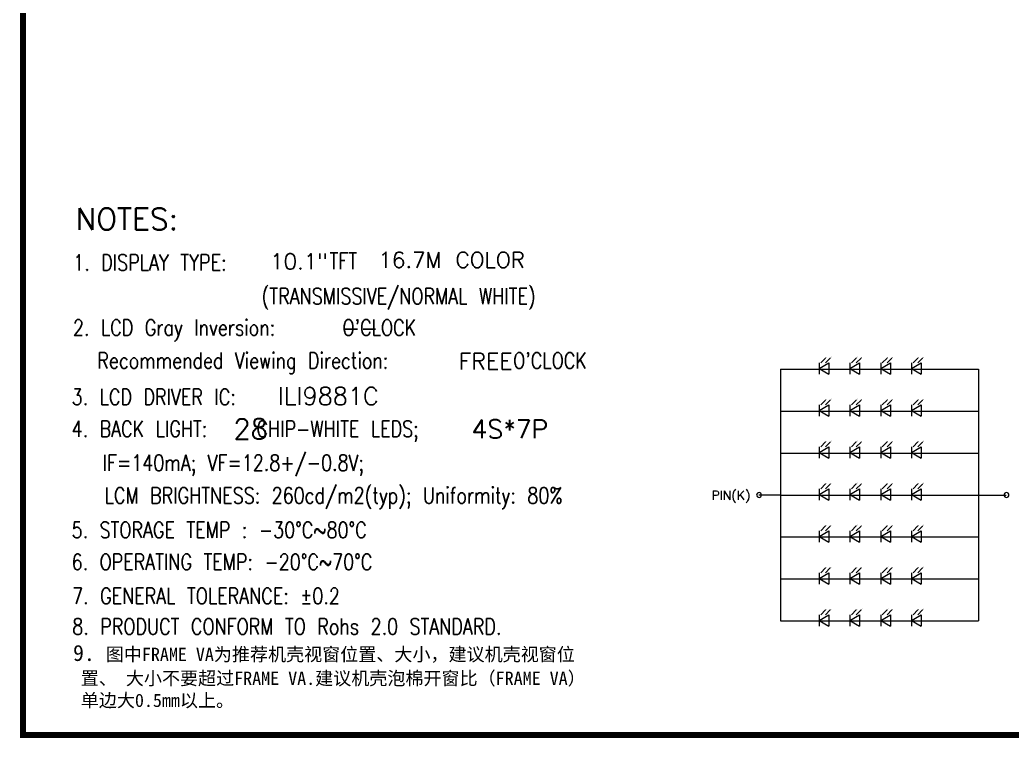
# Model space of a CAD drawing. Header units: millimetres. Extents: x 1532 to 2244, y 694 to 1195.
# Drawn here: x 1532.4 to 1804.5, y 693.7 to 890.8 of the extents above; entities that cross this region are included whole.
import ezdxf

# ---------------------------------------------------------------- set-up
doc = ezdxf.new("R2010")
doc.units = ezdxf.units.MM
doc.layers.add('DIM', color=6, linetype='Continuous')
doc.layers.add('DIM（标注）', color=3, linetype='Continuous', lineweight=9)
doc.styles.add('RD', font='ROMAND.shx')
doc.styles.get("Standard").update_dxf_attribs({"font": 'txt', "bigfont": 'gbcbig.shx'})
doc.styles.add('標注', font='txt.shx')

msp = doc.modelspace()

# ---------------------------------------------------------------- linework, layer by layer
at = {"color": 0, "lineweight": -2}
msp.add_line((2242.954, 694.549), (1786.804, 694.549), dxfattribs=at)
at = {"const_width": 1.704}
msp.add_lwpolyline([(1533.23, 1194.306), (2242.954, 1194.306), (2242.954, 694.549), (1533.23, 694.549), (1533.23, 1194.306), (1537.71, 1194.306)], dxfattribs=at)
at = {"color": 0}
msp.add_lwpolyline([(1533.23, 1194.306), (2242.954, 1194.306), (2242.954, 694.549), (1533.23, 694.549)], close=True, dxfattribs=at)
at = {"layer": 'DIM（标注）', "color": 4}
for p, q in [((1740.975, 794.977), (1740.975, 725.857)), ((1740.975, 794.977), (1795.284, 794.977)), ((1751.591, 795.13), (1754.27, 796.677)), ((1751.591, 796.677), (1751.591, 793.584)), ((1751.591, 795.13), (1754.27, 796.677)), ((1751.591, 796.677), (1751.591, 793.584)), ((1751.591, 795.13), (1754.27, 796.677)), ((1751.591, 796.677), (1751.591, 793.584)), ((1751.591, 795.13), (1754.27, 793.584)), ((1754.27, 796.677), (1754.27, 793.584)), ((1754.27, 796.677), (1754.27, 793.584)), ((1754.27, 796.677), (1754.27, 793.584)), ((1760.039, 795.13), (1762.718, 796.677)), ((1760.039, 796.677), (1760.039, 793.584)), ((1760.039, 795.13), (1762.718, 796.677)), ((1760.039, 796.677), (1760.039, 793.584)), ((1760.039, 795.13), (1762.718, 796.677)), ((1760.039, 796.677), (1760.039, 793.584)), ((1760.039, 795.13), (1762.718, 793.584)), ((1762.718, 796.677), (1762.718, 793.584)), ((1762.718, 796.677), (1762.718, 793.584)), ((1762.718, 796.677), (1762.718, 793.584)), ((1768.483, 795.13), (1771.162, 796.677)), ((1768.483, 796.677), (1768.483, 793.584)), ((1768.483, 795.13), (1771.162, 796.677)), ((1768.483, 796.677), (1768.483, 793.584)), ((1768.483, 795.13), (1771.162, 796.677)), ((1768.483, 796.677), (1768.483, 793.584)), ((1768.483, 795.13), (1771.162, 793.584)), ((1768.483, 795.13), (1771.162, 793.584)), ((1768.483, 795.13), (1771.162, 793.584)), ((1771.162, 796.677), (1771.162, 793.584)), ((1771.162, 796.677), (1771.162, 793.584)), ((1771.162, 796.677), (1771.162, 793.584)), ((1776.931, 795.13), (1779.61, 796.677)), ((1776.931, 796.677), (1776.931, 793.584)), ((1776.931, 795.13), (1779.61, 796.677)), ((1776.931, 796.677), (1776.931, 793.584)), ((1776.931, 795.13), (1779.61, 796.677)), ((1776.931, 796.677), (1776.931, 793.584)), ((1776.931, 795.13), (1779.61, 793.584)), ((1779.61, 796.677), (1779.61, 793.584)), ((1779.61, 796.677), (1779.61, 793.584)), ((1779.61, 796.677), (1779.61, 793.584)), ((1795.284, 794.977), (1795.284, 725.857)), ((1751.591, 783.61), (1754.27, 785.157)), ((1751.591, 785.157), (1751.591, 782.064)), ((1751.591, 783.61), (1754.27, 785.157)), ((1751.591, 785.157), (1751.591, 782.064)), ((1751.591, 783.61), (1754.27, 785.157)), ((1751.591, 785.157), (1751.591, 782.064)), ((1754.27, 785.157), (1754.27, 782.064)), ((1754.27, 785.157), (1754.27, 782.064)), ((1754.27, 785.157), (1754.27, 782.064)), ((1760.039, 783.61), (1762.718, 785.157)), ((1760.039, 785.157), (1760.039, 782.064)), ((1760.039, 783.61), (1762.718, 785.157)), ((1760.039, 785.157), (1760.039, 782.064)), ((1760.039, 783.61), (1762.718, 785.157)), ((1760.039, 785.157), (1760.039, 782.064)), ((1762.718, 785.157), (1762.718, 782.064)), ((1762.718, 785.157), (1762.718, 782.064)), ((1762.718, 785.157), (1762.718, 782.064)), ((1768.483, 783.61), (1771.162, 785.157)), ((1768.483, 785.157), (1768.483, 782.064)), ((1768.483, 783.61), (1771.162, 785.157)), ((1768.483, 785.157), (1768.483, 782.064)), ((1768.483, 783.61), (1771.162, 785.157)), ((1768.483, 785.157), (1768.483, 782.064)), ((1771.162, 785.157), (1771.162, 782.064)), ((1771.162, 785.157), (1771.162, 782.064)), ((1771.162, 785.157), (1771.162, 782.064)), ((1776.931, 783.61), (1779.61, 785.157)), ((1776.931, 785.157), (1776.931, 782.064)), ((1776.931, 783.61), (1779.61, 785.157)), ((1776.931, 785.157), (1776.931, 782.064)), ((1776.931, 783.61), (1779.61, 785.157)), ((1776.931, 785.157), (1776.931, 782.064)), ((1779.61, 785.157), (1779.61, 782.064)), ((1779.61, 785.157), (1779.61, 782.064)), ((1779.61, 785.157), (1779.61, 782.064)), ((1740.975, 783.457), (1795.284, 783.457)), ((1751.591, 783.61), (1754.27, 782.064)), ((1760.039, 783.61), (1762.718, 782.064)), ((1768.483, 783.61), (1771.162, 782.064)), ((1768.483, 783.61), (1771.162, 782.064)), ((1768.483, 783.61), (1771.162, 782.064)), ((1776.931, 783.61), (1779.61, 782.064)), ((1751.591, 772.09), (1754.27, 773.637)), ((1751.591, 773.637), (1751.591, 770.544)), ((1751.591, 772.09), (1754.27, 773.637)), ((1751.591, 773.637), (1751.591, 770.544)), ((1751.591, 772.09), (1754.27, 773.637)), ((1751.591, 773.637), (1751.591, 770.544)), ((1754.27, 773.637), (1754.27, 770.544)), ((1754.27, 773.637), (1754.27, 770.544)), ((1754.27, 773.637), (1754.27, 770.544)), ((1760.039, 772.09), (1762.718, 773.637)), ((1760.039, 773.637), (1760.039, 770.544)), ((1760.039, 772.09), (1762.718, 773.637)), ((1760.039, 773.637), (1760.039, 770.544)), ((1760.039, 772.09), (1762.718, 773.637)), ((1760.039, 773.637), (1760.039, 770.544)), ((1762.718, 773.637), (1762.718, 770.544)), ((1762.718, 773.637), (1762.718, 770.544)), ((1762.718, 773.637), (1762.718, 770.544)), ((1768.483, 772.09), (1771.162, 773.637)), ((1768.483, 773.637), (1768.483, 770.544)), ((1768.483, 772.09), (1771.162, 773.637)), ((1768.483, 773.637), (1768.483, 770.544)), ((1768.483, 772.09), (1771.162, 773.637)), ((1768.483, 773.637), (1768.483, 770.544)), ((1771.162, 773.637), (1771.162, 770.544)), ((1771.162, 773.637), (1771.162, 770.544)), ((1771.162, 773.637), (1771.162, 770.544)), ((1776.931, 772.09), (1779.61, 773.637)), ((1776.931, 773.637), (1776.931, 770.544)), ((1776.931, 772.09), (1779.61, 773.637)), ((1776.931, 773.637), (1776.931, 770.544)), ((1776.931, 772.09), (1779.61, 773.637)), ((1776.931, 773.637), (1776.931, 770.544)), ((1779.61, 773.637), (1779.61, 770.544)), ((1779.61, 773.637), (1779.61, 770.544)), ((1779.61, 773.637), (1779.61, 770.544)), ((1740.975, 771.937), (1795.284, 771.937)), ((1751.591, 772.09), (1754.27, 770.544)), ((1760.039, 772.09), (1762.718, 770.544)), ((1768.483, 772.09), (1771.162, 770.544)), ((1768.483, 772.09), (1771.162, 770.544)), ((1768.483, 772.09), (1771.162, 770.544)), ((1776.931, 772.09), (1779.61, 770.544)), ((1751.591, 760.57), (1754.27, 762.117)), ((1751.591, 762.117), (1751.591, 759.024)), ((1751.591, 760.57), (1754.27, 762.117)), ((1751.591, 762.117), (1751.591, 759.024)), ((1751.591, 760.57), (1754.27, 762.117)), ((1751.591, 762.117), (1751.591, 759.024)), ((1754.27, 762.117), (1754.27, 759.024)), ((1754.27, 762.117), (1754.27, 759.024)), ((1754.27, 762.117), (1754.27, 759.024)), ((1760.039, 760.57), (1762.718, 762.117)), ((1760.039, 762.117), (1760.039, 759.024)), ((1760.039, 760.57), (1762.718, 762.117)), ((1760.039, 762.117), (1760.039, 759.024)), ((1760.039, 760.57), (1762.718, 762.117)), ((1760.039, 762.117), (1760.039, 759.024)), ((1762.718, 762.117), (1762.718, 759.024)), ((1762.718, 762.117), (1762.718, 759.024)), ((1762.718, 762.117), (1762.718, 759.024)), ((1768.483, 760.57), (1771.162, 762.117)), ((1768.483, 762.117), (1768.483, 759.024)), ((1768.483, 760.57), (1771.162, 762.117)), ((1768.483, 762.117), (1768.483, 759.024)), ((1768.483, 760.57), (1771.162, 762.117)), ((1768.483, 762.117), (1768.483, 759.024)), ((1771.162, 762.117), (1771.162, 759.024)), ((1771.162, 762.117), (1771.162, 759.024)), ((1771.162, 762.117), (1771.162, 759.024)), ((1776.931, 760.57), (1779.61, 762.117)), ((1776.931, 762.117), (1776.931, 759.024)), ((1776.931, 760.57), (1779.61, 762.117)), ((1776.931, 762.117), (1776.931, 759.024)), ((1776.931, 760.57), (1779.61, 762.117)), ((1776.931, 762.117), (1776.931, 759.024)), ((1779.61, 762.117), (1779.61, 759.024)), ((1779.61, 762.117), (1779.61, 759.024)), ((1779.61, 762.117), (1779.61, 759.024)), ((1740.975, 760.417), (1735.095, 760.417)), ((1740.975, 760.417), (1795.284, 760.417)), ((1751.591, 760.57), (1754.27, 759.024)), ((1760.039, 760.57), (1762.718, 759.024)), ((1768.483, 760.57), (1771.162, 759.024)), ((1768.483, 760.57), (1771.162, 759.024)), ((1768.483, 760.57), (1771.162, 759.024)), ((1776.931, 760.57), (1779.61, 759.024)), ((1795.524, 760.417), (1802.947, 760.417)), ((1740.975, 748.897), (1795.284, 748.897)), ((1751.591, 749.05), (1754.27, 750.597)), ((1751.591, 750.597), (1751.591, 747.504)), ((1751.591, 749.05), (1754.27, 750.597)), ((1751.591, 750.597), (1751.591, 747.504)), ((1751.591, 749.05), (1754.27, 750.597)), ((1751.591, 750.597), (1751.591, 747.504)), ((1751.591, 749.05), (1754.27, 747.504)), ((1754.27, 750.597), (1754.27, 747.504)), ((1754.27, 750.597), (1754.27, 747.504)), ((1754.27, 750.597), (1754.27, 747.504)), ((1760.039, 749.05), (1762.718, 750.597)), ((1760.039, 750.597), (1760.039, 747.504)), ((1760.039, 749.05), (1762.718, 750.597)), ((1760.039, 750.597), (1760.039, 747.504)), ((1760.039, 749.05), (1762.718, 750.597)), ((1760.039, 750.597), (1760.039, 747.504)), ((1760.039, 749.05), (1762.718, 747.504)), ((1762.718, 750.597), (1762.718, 747.504)), ((1762.718, 750.597), (1762.718, 747.504)), ((1762.718, 750.597), (1762.718, 747.504)), ((1768.483, 749.05), (1771.162, 750.597)), ((1768.483, 750.597), (1768.483, 747.504)), ((1768.483, 749.05), (1771.162, 750.597)), ((1768.483, 750.597), (1768.483, 747.504)), ((1768.483, 749.05), (1771.162, 750.597)), ((1768.483, 750.597), (1768.483, 747.504)), ((1768.483, 749.05), (1771.162, 747.504)), ((1768.483, 749.05), (1771.162, 747.504)), ((1768.483, 749.05), (1771.162, 747.504)), ((1771.162, 750.597), (1771.162, 747.504)), ((1771.162, 750.597), (1771.162, 747.504)), ((1771.162, 750.597), (1771.162, 747.504)), ((1776.931, 749.05), (1779.61, 750.597)), ((1776.931, 750.597), (1776.931, 747.504)), ((1776.931, 749.05), (1779.61, 750.597)), ((1776.931, 750.597), (1776.931, 747.504)), ((1776.931, 749.05), (1779.61, 750.597)), ((1776.931, 750.597), (1776.931, 747.504)), ((1776.931, 749.05), (1779.61, 747.504)), ((1779.61, 750.597), (1779.61, 747.504)), ((1779.61, 750.597), (1779.61, 747.504)), ((1779.61, 750.597), (1779.61, 747.504)), ((1751.591, 737.53), (1754.27, 739.077)), ((1751.591, 739.077), (1751.591, 735.984)), ((1751.591, 737.53), (1754.27, 739.077)), ((1751.591, 739.077), (1751.591, 735.984)), ((1751.591, 737.53), (1754.27, 739.077)), ((1751.591, 739.077), (1751.591, 735.984)), ((1754.27, 739.077), (1754.27, 735.984)), ((1754.27, 739.077), (1754.27, 735.984)), ((1754.27, 739.077), (1754.27, 735.984)), ((1760.039, 737.53), (1762.718, 739.077)), ((1760.039, 739.077), (1760.039, 735.984)), ((1760.039, 737.53), (1762.718, 739.077)), ((1760.039, 739.077), (1760.039, 735.984)), ((1760.039, 737.53), (1762.718, 739.077)), ((1760.039, 739.077), (1760.039, 735.984)), ((1762.718, 739.077), (1762.718, 735.984)), ((1762.718, 739.077), (1762.718, 735.984)), ((1762.718, 739.077), (1762.718, 735.984)), ((1768.483, 737.53), (1771.162, 739.077)), ((1768.483, 739.077), (1768.483, 735.984)), ((1768.483, 737.53), (1771.162, 739.077)), ((1768.483, 739.077), (1768.483, 735.984)), ((1768.483, 737.53), (1771.162, 739.077)), ((1768.483, 739.077), (1768.483, 735.984)), ((1771.162, 739.077), (1771.162, 735.984)), ((1771.162, 739.077), (1771.162, 735.984)), ((1771.162, 739.077), (1771.162, 735.984)), ((1776.931, 737.53), (1779.61, 739.077)), ((1776.931, 739.077), (1776.931, 735.984)), ((1776.931, 737.53), (1779.61, 739.077)), ((1776.931, 739.077), (1776.931, 735.984)), ((1776.931, 737.53), (1779.61, 739.077)), ((1776.931, 739.077), (1776.931, 735.984)), ((1779.61, 739.077), (1779.61, 735.984)), ((1779.61, 739.077), (1779.61, 735.984)), ((1779.61, 739.077), (1779.61, 735.984)), ((1740.975, 737.377), (1795.284, 737.377)), ((1751.591, 737.53), (1754.27, 735.984)), ((1760.039, 737.53), (1762.718, 735.984)), ((1768.483, 737.53), (1771.162, 735.984)), ((1768.483, 737.53), (1771.162, 735.984)), ((1768.483, 737.53), (1771.162, 735.984)), ((1776.931, 737.53), (1779.61, 735.984)), ((1751.591, 726.01), (1754.27, 727.557)), ((1751.591, 727.557), (1751.591, 724.464)), ((1751.591, 726.01), (1754.27, 727.557)), ((1751.591, 727.557), (1751.591, 724.464)), ((1751.591, 726.01), (1754.27, 727.557)), ((1751.591, 727.557), (1751.591, 724.464)), ((1754.27, 727.557), (1754.27, 724.464)), ((1754.27, 727.557), (1754.27, 724.464)), ((1754.27, 727.557), (1754.27, 724.464)), ((1760.039, 726.01), (1762.718, 727.557)), ((1760.039, 727.557), (1760.039, 724.464)), ((1760.039, 726.01), (1762.718, 727.557)), ((1760.039, 727.557), (1760.039, 724.464)), ((1760.039, 726.01), (1762.718, 727.557)), ((1760.039, 727.557), (1760.039, 724.464)), ((1762.718, 727.557), (1762.718, 724.464)), ((1762.718, 727.557), (1762.718, 724.464)), ((1762.718, 727.557), (1762.718, 724.464)), ((1768.483, 726.01), (1771.162, 727.557)), ((1768.483, 727.557), (1768.483, 724.464)), ((1768.483, 726.01), (1771.162, 727.557)), ((1768.483, 727.557), (1768.483, 724.464)), ((1768.483, 726.01), (1771.162, 727.557)), ((1768.483, 727.557), (1768.483, 724.464)), ((1771.162, 727.557), (1771.162, 724.464)), ((1771.162, 727.557), (1771.162, 724.464)), ((1771.162, 727.557), (1771.162, 724.464)), ((1776.931, 726.01), (1779.61, 727.557)), ((1776.931, 727.557), (1776.931, 724.464)), ((1776.931, 726.01), (1779.61, 727.557)), ((1776.931, 727.557), (1776.931, 724.464)), ((1776.931, 726.01), (1779.61, 727.557)), ((1776.931, 727.557), (1776.931, 724.464)), ((1779.61, 727.557), (1779.61, 724.464)), ((1779.61, 727.557), (1779.61, 724.464)), ((1779.61, 727.557), (1779.61, 724.464)), ((1740.975, 725.857), (1795.284, 725.857)), ((1751.591, 726.01), (1754.27, 724.464)), ((1760.039, 726.01), (1762.718, 724.464)), ((1768.483, 726.01), (1771.162, 724.464)), ((1768.483, 726.01), (1771.162, 724.464)), ((1768.483, 726.01), (1771.162, 724.464)), ((1776.931, 726.01), (1779.61, 724.464))]:
    msp.add_line(p, q, dxfattribs=at)
for points in [[(1753.359, 798.001), (1752.043, 796.685)], [(1753.359, 798.001), (1752.043, 796.685)], [(1753.359, 798.001), (1752.043, 796.685)], [(1754.659, 797.987), (1753.343, 796.671)], [(1754.659, 797.987), (1753.343, 796.671)], [(1754.659, 797.987), (1753.343, 796.671)], [(1761.807, 798.001), (1760.491, 796.685)], [(1761.807, 798.001), (1760.491, 796.685)], [(1761.807, 798.001), (1760.491, 796.685)], [(1763.107, 797.987), (1761.791, 796.671)], [(1763.107, 797.987), (1761.791, 796.671)], [(1763.107, 797.987), (1761.791, 796.671)], [(1770.251, 798.001), (1768.935, 796.685)], [(1770.251, 798.001), (1768.935, 796.685)], [(1770.251, 798.001), (1768.935, 796.685)], [(1771.551, 797.987), (1770.235, 796.671)], [(1771.551, 797.987), (1770.235, 796.671)], [(1771.551, 797.987), (1770.235, 796.671)], [(1778.699, 798.001), (1777.383, 796.685)], [(1778.699, 798.001), (1777.383, 796.685)], [(1778.699, 798.001), (1777.383, 796.685)], [(1779.999, 797.987), (1778.683, 796.671)], [(1779.999, 797.987), (1778.683, 796.671)], [(1779.999, 797.987), (1778.683, 796.671)], [(1753.359, 786.481), (1752.043, 785.165)], [(1753.359, 786.481), (1752.043, 785.165)], [(1753.359, 786.481), (1752.043, 785.165)], [(1754.659, 786.467), (1753.343, 785.151)], [(1754.659, 786.467), (1753.343, 785.151)], [(1754.659, 786.467), (1753.343, 785.151)], [(1761.807, 786.481), (1760.491, 785.165)], [(1761.807, 786.481), (1760.491, 785.165)], [(1761.807, 786.481), (1760.491, 785.165)], [(1763.107, 786.467), (1761.791, 785.151)], [(1763.107, 786.467), (1761.791, 785.151)], [(1763.107, 786.467), (1761.791, 785.151)], [(1770.251, 786.481), (1768.935, 785.165)], [(1770.251, 786.481), (1768.935, 785.165)], [(1770.251, 786.481), (1768.935, 785.165)], [(1771.551, 786.467), (1770.235, 785.151)], [(1771.551, 786.467), (1770.235, 785.151)], [(1771.551, 786.467), (1770.235, 785.151)], [(1778.699, 786.481), (1777.383, 785.165)], [(1778.699, 786.481), (1777.383, 785.165)], [(1778.699, 786.481), (1777.383, 785.165)], [(1779.999, 786.467), (1778.683, 785.151)], [(1779.999, 786.467), (1778.683, 785.151)], [(1779.999, 786.467), (1778.683, 785.151)], [(1753.359, 774.961), (1752.043, 773.645)], [(1753.359, 774.961), (1752.043, 773.645)], [(1753.359, 774.961), (1752.043, 773.645)], [(1754.659, 774.947), (1753.343, 773.631)], [(1754.659, 774.947), (1753.343, 773.631)], [(1754.659, 774.947), (1753.343, 773.631)], [(1761.807, 774.961), (1760.491, 773.645)], [(1761.807, 774.961), (1760.491, 773.645)], [(1761.807, 774.961), (1760.491, 773.645)], [(1763.107, 774.947), (1761.791, 773.631)], [(1763.107, 774.947), (1761.791, 773.631)], [(1763.107, 774.947), (1761.791, 773.631)], [(1770.251, 774.961), (1768.935, 773.645)], [(1770.251, 774.961), (1768.935, 773.645)], [(1770.251, 774.961), (1768.935, 773.645)], [(1771.551, 774.947), (1770.235, 773.631)], [(1771.551, 774.947), (1770.235, 773.631)], [(1771.551, 774.947), (1770.235, 773.631)], [(1778.699, 774.961), (1777.383, 773.645)], [(1778.699, 774.961), (1777.383, 773.645)], [(1778.699, 774.961), (1777.383, 773.645)], [(1779.999, 774.947), (1778.683, 773.631)], [(1779.999, 774.947), (1778.683, 773.631)], [(1779.999, 774.947), (1778.683, 773.631)], [(1753.359, 763.441), (1752.043, 762.125)], [(1753.359, 763.441), (1752.043, 762.125)], [(1753.359, 763.441), (1752.043, 762.125)], [(1754.659, 763.427), (1753.343, 762.111)], [(1754.659, 763.427), (1753.343, 762.111)], [(1754.659, 763.427), (1753.343, 762.111)], [(1761.807, 763.441), (1760.491, 762.125)], [(1761.807, 763.441), (1760.491, 762.125)], [(1761.807, 763.441), (1760.491, 762.125)], [(1763.107, 763.427), (1761.791, 762.111)], [(1763.107, 763.427), (1761.791, 762.111)], [(1763.107, 763.427), (1761.791, 762.111)], [(1770.251, 763.441), (1768.935, 762.125)], [(1770.251, 763.441), (1768.935, 762.125)], [(1770.251, 763.441), (1768.935, 762.125)], [(1771.551, 763.427), (1770.235, 762.111)], [(1771.551, 763.427), (1770.235, 762.111)], [(1771.551, 763.427), (1770.235, 762.111)], [(1778.699, 763.441), (1777.383, 762.125)], [(1778.699, 763.441), (1777.383, 762.125)], [(1778.699, 763.441), (1777.383, 762.125)], [(1779.999, 763.427), (1778.683, 762.111)], [(1779.999, 763.427), (1778.683, 762.111)], [(1779.999, 763.427), (1778.683, 762.111)], [(1753.359, 751.921), (1752.043, 750.605)], [(1753.359, 751.921), (1752.043, 750.605)], [(1753.359, 751.921), (1752.043, 750.605)], [(1754.659, 751.907), (1753.343, 750.591)], [(1754.659, 751.907), (1753.343, 750.591)], [(1754.659, 751.907), (1753.343, 750.591)], [(1761.807, 751.921), (1760.491, 750.605)], [(1761.807, 751.921), (1760.491, 750.605)], [(1761.807, 751.921), (1760.491, 750.605)], [(1763.107, 751.907), (1761.791, 750.591)], [(1763.107, 751.907), (1761.791, 750.591)], [(1763.107, 751.907), (1761.791, 750.591)], [(1770.251, 751.921), (1768.935, 750.605)], [(1770.251, 751.921), (1768.935, 750.605)], [(1770.251, 751.921), (1768.935, 750.605)], [(1771.551, 751.907), (1770.235, 750.591)], [(1771.551, 751.907), (1770.235, 750.591)], [(1771.551, 751.907), (1770.235, 750.591)], [(1778.699, 751.921), (1777.383, 750.605)], [(1778.699, 751.921), (1777.383, 750.605)], [(1778.699, 751.921), (1777.383, 750.605)], [(1779.999, 751.907), (1778.683, 750.591)], [(1779.999, 751.907), (1778.683, 750.591)], [(1779.999, 751.907), (1778.683, 750.591)], [(1753.359, 740.401), (1752.043, 739.085)], [(1753.359, 740.401), (1752.043, 739.085)], [(1753.359, 740.401), (1752.043, 739.085)], [(1754.659, 740.387), (1753.343, 739.071)], [(1754.659, 740.387), (1753.343, 739.071)], [(1754.659, 740.387), (1753.343, 739.071)], [(1761.807, 740.401), (1760.491, 739.085)], [(1761.807, 740.401), (1760.491, 739.085)], [(1761.807, 740.401), (1760.491, 739.085)], [(1763.107, 740.387), (1761.791, 739.071)], [(1763.107, 740.387), (1761.791, 739.071)], [(1763.107, 740.387), (1761.791, 739.071)], [(1770.251, 740.401), (1768.935, 739.085)], [(1770.251, 740.401), (1768.935, 739.085)], [(1770.251, 740.401), (1768.935, 739.085)], [(1771.551, 740.387), (1770.235, 739.071)], [(1771.551, 740.387), (1770.235, 739.071)], [(1771.551, 740.387), (1770.235, 739.071)], [(1778.699, 740.401), (1777.383, 739.085)], [(1778.699, 740.401), (1777.383, 739.085)], [(1778.699, 740.401), (1777.383, 739.085)], [(1779.999, 740.387), (1778.683, 739.071)], [(1779.999, 740.387), (1778.683, 739.071)], [(1779.999, 740.387), (1778.683, 739.071)], [(1753.359, 728.881), (1752.043, 727.565)], [(1753.359, 728.881), (1752.043, 727.565)], [(1753.359, 728.881), (1752.043, 727.565)], [(1754.659, 728.867), (1753.343, 727.551)], [(1754.659, 728.867), (1753.343, 727.551)], [(1754.659, 728.867), (1753.343, 727.551)], [(1761.807, 728.881), (1760.491, 727.565)], [(1761.807, 728.881), (1760.491, 727.565)], [(1761.807, 728.881), (1760.491, 727.565)], [(1763.107, 728.867), (1761.791, 727.551)], [(1763.107, 728.867), (1761.791, 727.551)], [(1763.107, 728.867), (1761.791, 727.551)], [(1770.251, 728.881), (1768.935, 727.565)], [(1770.251, 728.881), (1768.935, 727.565)], [(1770.251, 728.881), (1768.935, 727.565)], [(1771.551, 728.867), (1770.235, 727.551)], [(1771.551, 728.867), (1770.235, 727.551)], [(1771.551, 728.867), (1770.235, 727.551)], [(1778.699, 728.881), (1777.383, 727.565)], [(1778.699, 728.881), (1777.383, 727.565)], [(1778.699, 728.881), (1777.383, 727.565)], [(1779.999, 728.867), (1778.683, 727.551)], [(1779.999, 728.867), (1778.683, 727.551)], [(1779.999, 728.867), (1778.683, 727.551)]]:
    msp.add_lwpolyline(points, dxfattribs=at)
for centre, start, end in [((1735.134, 760.417), 0, 180), ((1735.134, 760.417), 180, 0), ((1803.01, 760.417), 0, 180), ((1803.01, 760.417), 180, 0)]:
    msp.add_arc(centre, 0.663, start, end, dxfattribs=at)
for points in [[(1753.299, 798.061), (1753.719, 798.362), (1753.419, 797.941)], [(1754.599, 798.047), (1755.019, 798.347), (1754.719, 797.927)], [(1761.747, 798.061), (1762.167, 798.362), (1761.867, 797.941)], [(1763.047, 798.047), (1763.467, 798.347), (1763.167, 797.927)], [(1770.191, 798.061), (1770.611, 798.362), (1770.311, 797.941)], [(1770.191, 798.061), (1770.611, 798.362), (1770.311, 797.941)], [(1770.191, 798.061), (1770.611, 798.362), (1770.311, 797.941)], [(1771.491, 798.047), (1771.911, 798.347), (1771.611, 797.927)], [(1778.639, 798.061), (1779.059, 798.362), (1778.759, 797.941)], [(1779.939, 798.047), (1780.359, 798.347), (1780.059, 797.927)], [(1753.299, 786.541), (1753.719, 786.842), (1753.419, 786.421)], [(1754.599, 786.527), (1755.019, 786.827), (1754.719, 786.407)], [(1761.747, 786.541), (1762.167, 786.842), (1761.867, 786.421)], [(1763.047, 786.527), (1763.467, 786.827), (1763.167, 786.407)], [(1770.191, 786.541), (1770.611, 786.842), (1770.311, 786.421)], [(1770.191, 786.541), (1770.611, 786.842), (1770.311, 786.421)], [(1770.191, 786.541), (1770.611, 786.842), (1770.311, 786.421)], [(1771.491, 786.527), (1771.911, 786.827), (1771.611, 786.407)], [(1778.639, 786.541), (1779.059, 786.842), (1778.759, 786.421)], [(1779.939, 786.527), (1780.359, 786.827), (1780.059, 786.407)], [(1753.299, 775.021), (1753.719, 775.322), (1753.419, 774.901)], [(1754.599, 775.007), (1755.019, 775.307), (1754.719, 774.887)], [(1761.747, 775.021), (1762.167, 775.322), (1761.867, 774.901)], [(1763.047, 775.007), (1763.467, 775.307), (1763.167, 774.887)], [(1770.191, 775.021), (1770.611, 775.322), (1770.311, 774.901)], [(1770.191, 775.021), (1770.611, 775.322), (1770.311, 774.901)], [(1770.191, 775.021), (1770.611, 775.322), (1770.311, 774.901)], [(1771.491, 775.007), (1771.911, 775.307), (1771.611, 774.887)], [(1778.639, 775.021), (1779.059, 775.322), (1778.759, 774.901)], [(1779.939, 775.007), (1780.359, 775.307), (1780.059, 774.887)], [(1753.299, 763.501), (1753.719, 763.802), (1753.419, 763.381)], [(1754.599, 763.487), (1755.019, 763.787), (1754.719, 763.367)], [(1761.747, 763.501), (1762.167, 763.802), (1761.867, 763.381)], [(1763.047, 763.487), (1763.467, 763.787), (1763.167, 763.367)], [(1770.191, 763.501), (1770.611, 763.802), (1770.311, 763.381)], [(1770.191, 763.501), (1770.611, 763.802), (1770.311, 763.381)], [(1770.191, 763.501), (1770.611, 763.802), (1770.311, 763.381)], [(1771.491, 763.487), (1771.911, 763.787), (1771.611, 763.367)], [(1778.639, 763.501), (1779.059, 763.802), (1778.759, 763.381)], [(1779.939, 763.487), (1780.359, 763.787), (1780.059, 763.367)], [(1753.299, 751.981), (1753.719, 752.282), (1753.419, 751.861)], [(1754.599, 751.967), (1755.019, 752.267), (1754.719, 751.847)], [(1761.747, 751.981), (1762.167, 752.282), (1761.867, 751.861)], [(1763.047, 751.967), (1763.467, 752.267), (1763.167, 751.847)], [(1770.191, 751.981), (1770.611, 752.282), (1770.311, 751.861)], [(1770.191, 751.981), (1770.611, 752.282), (1770.311, 751.861)], [(1770.191, 751.981), (1770.611, 752.282), (1770.311, 751.861)], [(1771.491, 751.967), (1771.911, 752.267), (1771.611, 751.847)], [(1778.639, 751.981), (1779.059, 752.282), (1778.759, 751.861)], [(1779.939, 751.967), (1780.359, 752.267), (1780.059, 751.847)], [(1753.299, 740.461), (1753.719, 740.762), (1753.419, 740.341)], [(1754.599, 740.447), (1755.019, 740.747), (1754.719, 740.327)], [(1761.747, 740.461), (1762.167, 740.762), (1761.867, 740.341)], [(1763.047, 740.447), (1763.467, 740.747), (1763.167, 740.327)], [(1770.191, 740.461), (1770.611, 740.762), (1770.311, 740.341)], [(1770.191, 740.461), (1770.611, 740.762), (1770.311, 740.341)], [(1770.191, 740.461), (1770.611, 740.762), (1770.311, 740.341)], [(1771.491, 740.447), (1771.911, 740.747), (1771.611, 740.327)], [(1778.639, 740.461), (1779.059, 740.762), (1778.759, 740.341)], [(1779.939, 740.447), (1780.359, 740.747), (1780.059, 740.327)], [(1753.299, 728.941), (1753.719, 729.242), (1753.419, 728.821)], [(1754.599, 728.927), (1755.019, 729.227), (1754.719, 728.807)], [(1761.747, 728.941), (1762.167, 729.242), (1761.867, 728.821)], [(1763.047, 728.927), (1763.467, 729.227), (1763.167, 728.807)], [(1770.191, 728.941), (1770.611, 729.242), (1770.311, 728.821)], [(1770.191, 728.941), (1770.611, 729.242), (1770.311, 728.821)], [(1770.191, 728.941), (1770.611, 729.242), (1770.311, 728.821)], [(1771.491, 728.927), (1771.911, 729.227), (1771.611, 728.807)], [(1778.639, 728.941), (1779.059, 729.242), (1778.759, 728.821)], [(1779.939, 728.927), (1780.359, 729.227), (1780.059, 728.807)]]:
    msp.add_solid(points, dxfattribs=at)

# ---------------------------------------------------------------- texts
at = {"color": 0, "linetype": 'Continuous', "width": 0.8}
for s, height, p in [('1. DISPLAY TYPE:', 4.40273, (1547.033, 822)), ('  TFT     ', 4.4027, (1611.051, 822.417)), ('(TRANSMISSIVE/NORMAL WHITE)     ', 4.40273, (1598.715, 812.771)), ("2. LCD Gray Inversion:    O'CLOCK", 4.40273, (1546.936, 804.14)), ("Recommended Viewing Direction:        O'CLOCK", 4.40273, (1553.65, 795.095)), ('3. LCD DRIVER IC: ', 4.40273, (1546.581, 785.118)), ('4. BACK LIGHT:   CHIP-WHITE LEDS;  ', 4.40273, (1546.581, 776.347)), ('IF=140mA; VF=12.8+/-0.8V; ', 4.40273, (1555.101, 767.054)), ('LCM BRIGHTNESS: 260cd/m2(typ); Uniformity: 80%%%', 4.40273, (1555.614, 758.1)), ('5. STORAGE TEMP : -30%%DC~80%%DC', 4.40273, (1546.581, 748.62)), ('6. OPERATING TEMP: -20%%DC~70%%DC', 4.40273, (1546.581, 739.848)), ('7. GENERAL TOLERANCE: %%P0.2', 4.40273, (1546.727, 730.514)), ('8. PRODUCT CONFORM TO Rohs 2.0 STANDARD.', 4.40273, (1546.762, 722.13))]:
    msp.add_text(s, height=height, dxfattribs=at).set_placement(p)
at = {"color": 0, "linetype": 'Continuous', "attachment_point": 1}
for s, insert, char_height, width in [('NOTES:', (1547.707, 839.138), 6.0078, 26.92896), ('\\pi-2.125,l2.125;{\\fSimSun|b0|i0|c134|p2;9. \\H0.82432x;图中FRAME VA为推荐机壳视窗位置、大小，建议机壳视窗位置、 大小不要超过FRAME VA.建议机壳泡棉开窗比（FRAME VA）单边大0.5mm以上。}', (1546.965, 719.283), 4.402734, 141.24053)]:
    msp.add_mtext(s, dxfattribs=dict(at, insert=insert, char_height=char_height, width=width))
at = {"layer": 'DIM', "width": 75.65118, "attachment_point": 1, "style": '標注'}
for s, insert, char_height in [('10.1"', (1601.037, 826.644), 4.299), ('16.7M COLOR', (1630.752, 827.088), 4.29896), ('ILI9881C', (1603.117, 789.96), 4.8261), ('28', (1590.958, 781.277), 5.514), ('4S*7P', (1656.275, 781.019), 5.046)]:
    msp.add_mtext(s, dxfattribs=dict(at, insert=insert, char_height=char_height))
at = {"layer": 'DIM', "lineweight": 9, "char_height": 4.4846, "width": 70.41379, "attachment_point": 1, "style": '標注'}
for s, insert in [('--', (1620.738, 808.474)), ('FREE', (1652.736, 799.342))]:
    msp.add_mtext(s, dxfattribs=dict(at, insert=insert))
at = {"layer": 'DIM（标注）', "color": 4, "style": 'RD'}
msp.add_text('PIN(K)', height=2.4862, dxfattribs=at).set_placement((1722.073, 759.064))

doc.saveas('drawing.dxf')
